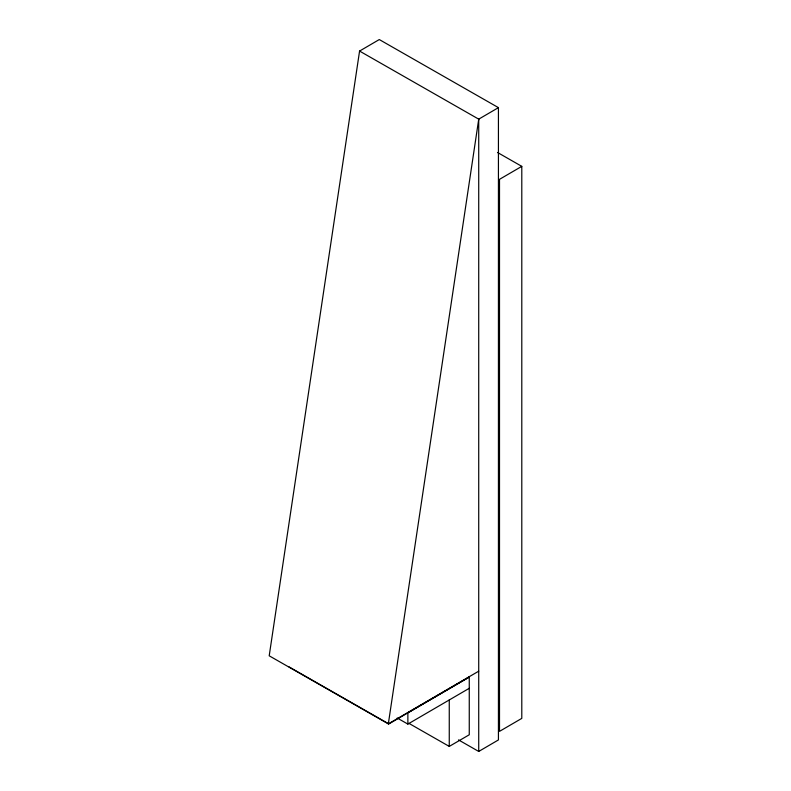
<?xml version="1.0" encoding="UTF-8"?>
<svg xmlns="http://www.w3.org/2000/svg" width="791" height="791" viewBox="0 0 791 791"><rect width="100%" height="100%" fill="white"/><g stroke="black" fill="none" stroke-linecap="round" stroke-linejoin="round"><path stroke-width="1.19" d="M458.513 739.901L478.723 751.45L498.429 739.931L498.429 107.635L379.285 39.55L359.569 51.069L269.207 655.808L388.332 723.874L478.723 671.183M388.332 723.874L478.723 119.223M478.723 751.45L478.723 119.154L498.429 107.635M408.878 723.34L449.258 746.407L469.261 734.78L469.261 677.037L388.885 723.923L288.962 666.843M521.793 166.357L499.507 179.339L499.507 731.368L521.793 718.386L521.793 166.357L497.509 152.475M469.261 677.037L407.869 712.82L407.869 724.091L397.23 718.02M407.869 724.091L469.261 688.308M359.569 51.069L478.723 119.154M449.258 699.936L449.258 746.407"/></g></svg>
